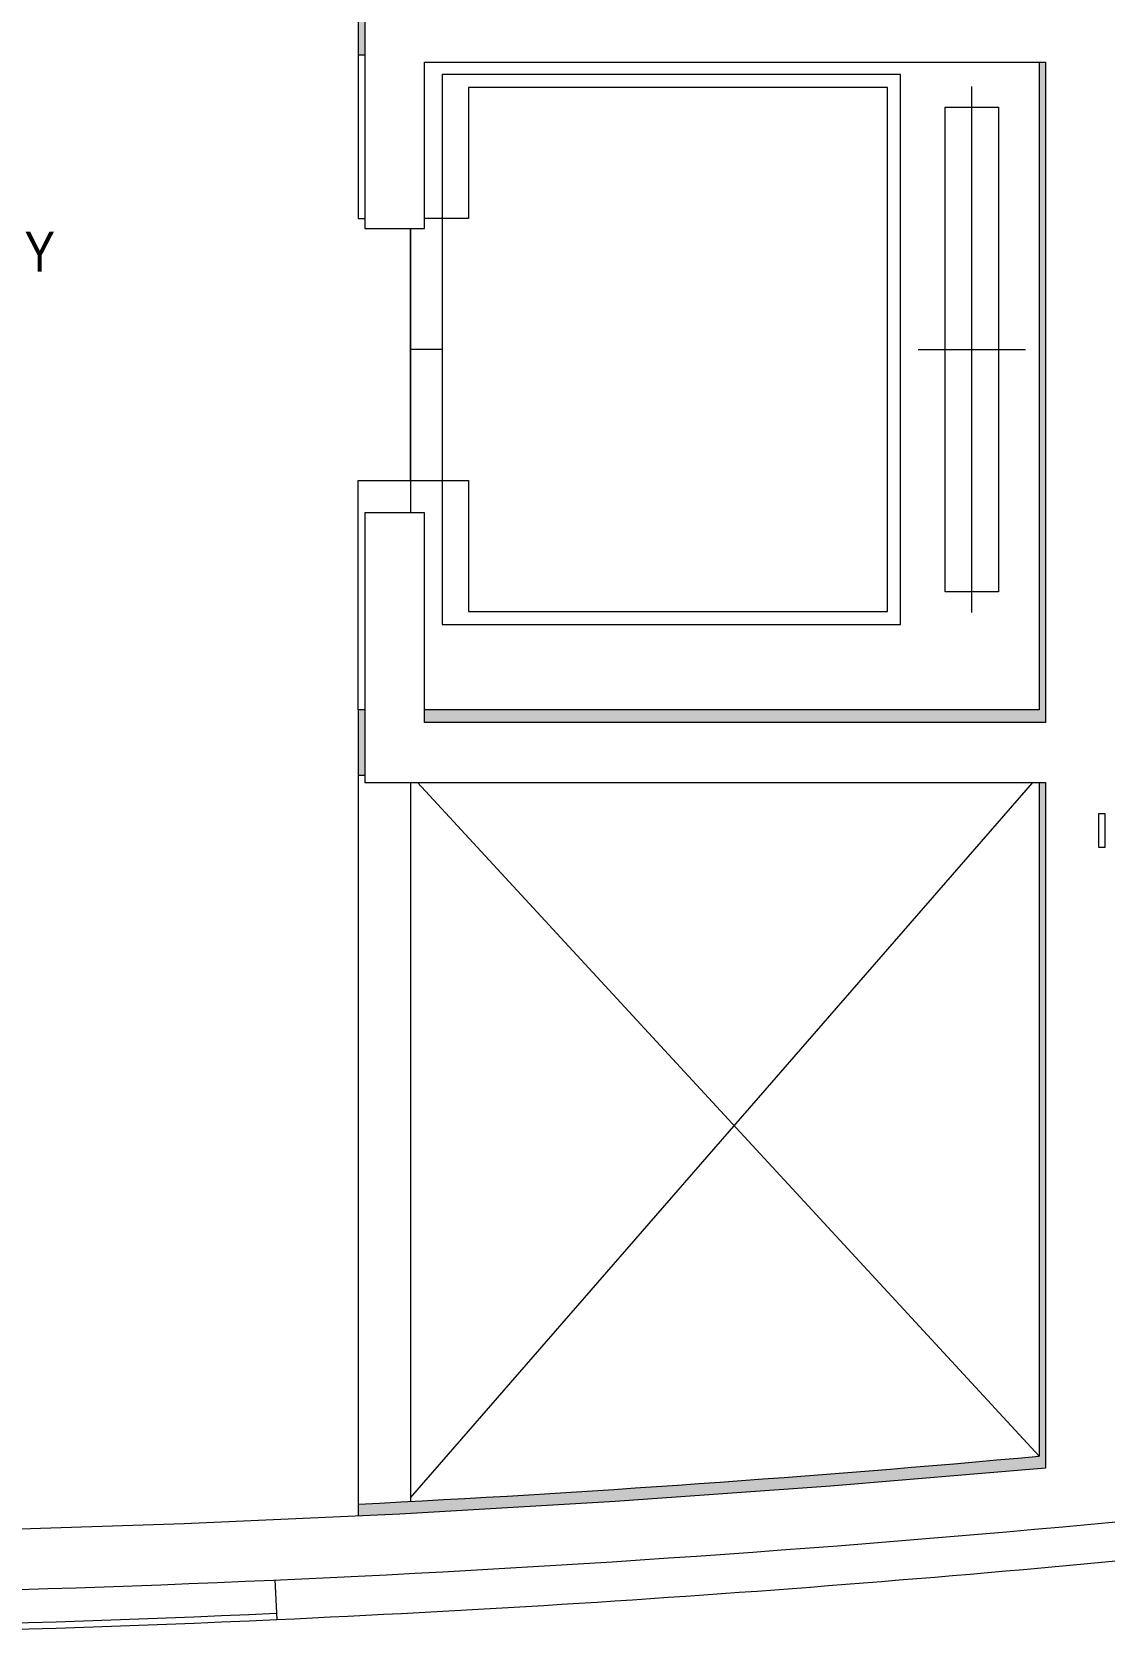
# Model space of a CAD drawing. Header units: inches. Extents: x 46946 to 48441, y 40324 to 42003.
# Drawn here: x 47314.5 to 47475.8, y 40330.9 to 40572.1 of the extents above; entities that cross this region are included whole.
import ezdxf

# ---------------------------------------------------------------- set-up
doc = ezdxf.new("R2010")
doc.units = ezdxf.units.IN
doc.header["$MEASUREMENT"] = 0
doc.linetypes.add('IMPORT-HIDDEN', pattern=[0])
for name, color, linetype, lineweight in [('8_ TYPICAL FLOOR PLAN__6th _ 10th__dwg _3_', 8, 'Continuous', 9), ('A-AREA-IDEN', 2, 'Continuous', 9), ('A-GLAZ-CWMG', 51, 'Continuous', 9), ('A-WALL', 113, 'Continuous', 9), ('ACP', 7, 'Continuous', 9), ('COL', 7, 'Continuous', 9), ('COL-HATCH', 7, 'Continuous', 9), ('GLAZING', 7, 'Continuous', 9), ('HIDDEN', 7, 'IMPORT-HIDDEN', 9), ('THIN', 7, 'Continuous', 9), ('WALL', 7, 'Continuous', 9)]:
    doc.layers.add(name, color=color, linetype=linetype, lineweight=lineweight)
doc.styles.add('Arial Narrow_2', font='ARIALN.TTF', dxfattribs={"height": 6})

# ---------------------------------------------------------------- blocks, each defined once
blk = doc.blocks.new('8_ TYPICAL FLOOR PLAN__6th _ 10th__dwg _3_-696755-Level 06 - Furniture')
at = {"layer": 'COL-HATCH'}
h = blk.add_hatch(color=256, dxfattribs=at)
h.paths.add_polyline_path([(15326.98, -32386.45), (15333.21, -32386.17), (15365.6, -32384.28), (15398.25, -32381.96), (15430.3, -32379.27), (15430.3, -32276.21), (15429.34, -32276.21), (15429.34, -32377.48), (15395.25, -32380.34), (15361.13, -32382.75), (15326.98, -32384.69), (15326.98, -32386.17)])
h.paths.add_polyline_path([(15327.94, -32275.12), (15327.94, -32265.28), (15326.98, -32265.28), (15326.98, -32275.12)])
h.paths.add_polyline_path([(15383.12, -32267.21), (15430.3, -32267.21), (15430.3, -32167.94), (15429.34, -32167.94), (15429.34, -32265.28), (15336.94, -32265.28), (15336.94, -32267.21), (15361.13, -32267.21)])
h.paths.add_polyline_path([(15326.98, -32166.85), (15327.94, -32166.85), (15327.94, -32157.01), (15326.98, -32157.01), (15326.98, -32158.94)])
h.paths.add_polyline_path([(15430.3, -32158.94), (15430.3, -32048.28), (15336.94, -32048.28), (15336.94, -32048.74), (15429.34, -32048.74), (15429.34, -32157.01), (15336.94, -32157.01), (15336.94, -32158.94), (15429.95, -32158.94)])
h.paths.add_polyline_path([(15327.94, -32048.74), (15327.94, -32048.28), (15326.98, -32048.28), (15326.98, -32048.74)])
h.paths.add_polyline_path([(15429.34, -32039.28), (15439.18, -32039.28), (15439.18, -32038.9), (15393.84, -32038.9), (15393.84, -32039.28)])
h.paths.add_polyline_path([(15330.97, -32039.28), (15384.84, -32039.28), (15384.84, -32038.9), (15326.98, -32038.9), (15326.98, -32039.28), (15327.94, -32039.28)])
at = {"layer": 'ACP'}
blk.add_line((15314.44, -32396.04), (15314.71, -32402.03), dxfattribs=at)
blk.add_arc((15199.03, -29838.69), 2565.94, 272.5841, 276.41328, dxfattribs=at)
at = {"layer": 'COL'}
for p, q in [((15429.34, -32276.21), (15429.34, -32377.48)), ((15326.98, -32384.69), (15326.98, -32386.45))]:
    blk.add_line(p, q, dxfattribs=at)
at = {"layer": 'COL', "flags": 128}
for points in [[(15327.94, -32157.01), (15326.98, -32157.01), (15326.98, -32166.85), (15327.94, -32166.85)], [(15429.34, -32167.94), (15429.34, -32265.28), (15336.94, -32265.28)], [(15327.94, -32265.28), (15326.98, -32265.28), (15326.98, -32275.12), (15327.94, -32275.12)]]:
    blk.add_lwpolyline(points, dxfattribs=at)
at = {"layer": 'COL'}
blk.add_arc((15199.03, -29838.69), 2549.21, 272.87706, 275.1836, dxfattribs=at)
at = {"layer": 'GLAZING'}
for radius in [2565.94, 2565]:
    blk.add_arc((15199.03, -29838.69), radius, 269.62096, 272.5841, dxfattribs=at)
at = {"layer": 'HIDDEN', "linetype": 'Continuous'}
for p, q in [((15334.85, -32383.74), (15428.39, -32276.21)), ((15429.34, -32377.48), (15335.86, -32276.21))]:
    blk.add_line(p, q, dxfattribs=at)
at = {"layer": 'THIN'}
for p, q in [((15419.24, -32250.65), (15419.24, -32171.63)), ((15334.85, -32230.83), (15334.85, -32192.97)), ((15339.6, -32211.14), (15334.85, -32211.14)), ((15411.17, -32211.14), (15427.31, -32211.14))]:
    blk.add_line(p, q, dxfattribs=at)
at = {"layer": 'THIN', "flags": 128}
for points in [[(15339.6, -32230.83), (15339.6, -32252.48), (15408.5, -32252.48), (15408.5, -32169.8), (15339.6, -32169.8), (15339.6, -32191.46), (15339.6, -32230.83)], [(15334.85, -32192.97), (15334.85, -32230.83), (15343.53, -32230.83), (15343.53, -32250.51), (15406.53, -32250.51), (15406.53, -32171.77), (15343.53, -32171.77), (15343.53, -32191.46), (15336.94, -32191.46)]]:
    blk.add_lwpolyline(points, dxfattribs=at)
blk.add_lwpolyline([(15415.23, -32247.58), (15415.23, -32174.7), (15423.25, -32174.7), (15423.25, -32247.58)], close=True, dxfattribs=at)
at = {"layer": 'WALL'}
for p, q in [((15326.98, -32275.12), (15326.98, -32386.45)), ((15334.85, -32276.21), (15334.85, -32384.29))]:
    blk.add_line(p, q, dxfattribs=at)
at = {"layer": 'WALL', "flags": 128}
for points in [[(15326.98, -32166.85), (15326.98, -32191.46), (15327.94, -32191.46)], [(15326.98, -32265.28), (15326.98, -32230.83), (15334.85, -32230.83), (15334.85, -32235.71)]]:
    blk.add_lwpolyline(points, dxfattribs=at)
blk = doc.blocks.new('Rectangular Mullion - Rectangular Mullion-V54-Level 06 - Furniture')
at = {"layer": 'A-GLAZ-CWMG', "lineweight": 20}
for p, q in [((-1, 2.5), (0, 2.5)), ((-1, -2.5), (-1, 2.5)), ((0, 2.5), (0, -2.5)), ((0, -2.5), (-1, -2.5))]:
    blk.add_line(p, q, dxfattribs=at)

msp = doc.modelspace()

# ---------------------------------------------------------------- linework, layer by layer
at = {"layer": 'A-WALL', "lineweight": 13}
for p, q in [((47364.48, 40610.1), (47364.48, 40542.57)), ((47373.48, 40567.6), (47466.84, 40567.6)), ((47373.48, 40542.57), (47373.48, 40567.6)), ((47466.84, 40567.6), (47466.84, 40468.33)), ((47364.48, 40542.57), (47373.48, 40542.57)), ((47373.48, 40499.83), (47364.48, 40499.83)), ((47364.48, 40499.83), (47364.48, 40459.33)), ((47373.48, 40468.33), (47373.48, 40499.83)), ((47466.84, 40468.33), (47373.48, 40468.33)), ((47364.48, 40459.33), (47466.84, 40459.33)), ((47466.84, 40459.33), (47466.84, 40356.27))]:
    msp.add_line(p, q, dxfattribs=at)
at = {"layer": 'A-WALL', "lineweight": 13, "flags": 128}
msp.add_lwpolyline([(47466.84, 40356.27), (47434.51, 40353.56), (47402.14, 40351.26), (47369.75, 40349.37), (47337.33, 40347.89), (47304.9, 40346.83), (47272.46, 40346.18), (47240.01, 40345.94), (47207.56, 40346.11)], dxfattribs=at)
at = {"layer": 'A-WALL', "lineweight": 13}
msp.add_arc((47237.32, 42900.49), 2563.56, 269.30875, 275.38491, dxfattribs=at)

# ---------------------------------------------------------------- block references
at = {"layer": '8_ TYPICAL FLOOR PLAN__6th _ 10th__dwg _3_', "color": 7}
msp.add_blockref('8_ TYPICAL FLOOR PLAN__6th _ 10th__dwg _3_-696755-Level 06 - Furniture', (32036.54, 72735.54), dxfattribs=at)
at = {"layer": 'A-GLAZ-CWMG', "extrusion": (0, 0, -1)}
msp.add_blockref('Rectangular Mullion - Rectangular Mullion-V54-Level 06 - Furniture', (-47474.84, 40452.1), dxfattribs=at)

# ---------------------------------------------------------------- texts
at = {"layer": 'A-AREA-IDEN', "insert": (47256.41, 40542.09), "char_height": 6, "width": 77.568, "attachment_point": 1, "style": 'Arial Narrow_2'}
msp.add_mtext('ELEVATOR LOBBY', dxfattribs=at)

doc.saveas('drawing.dxf')
